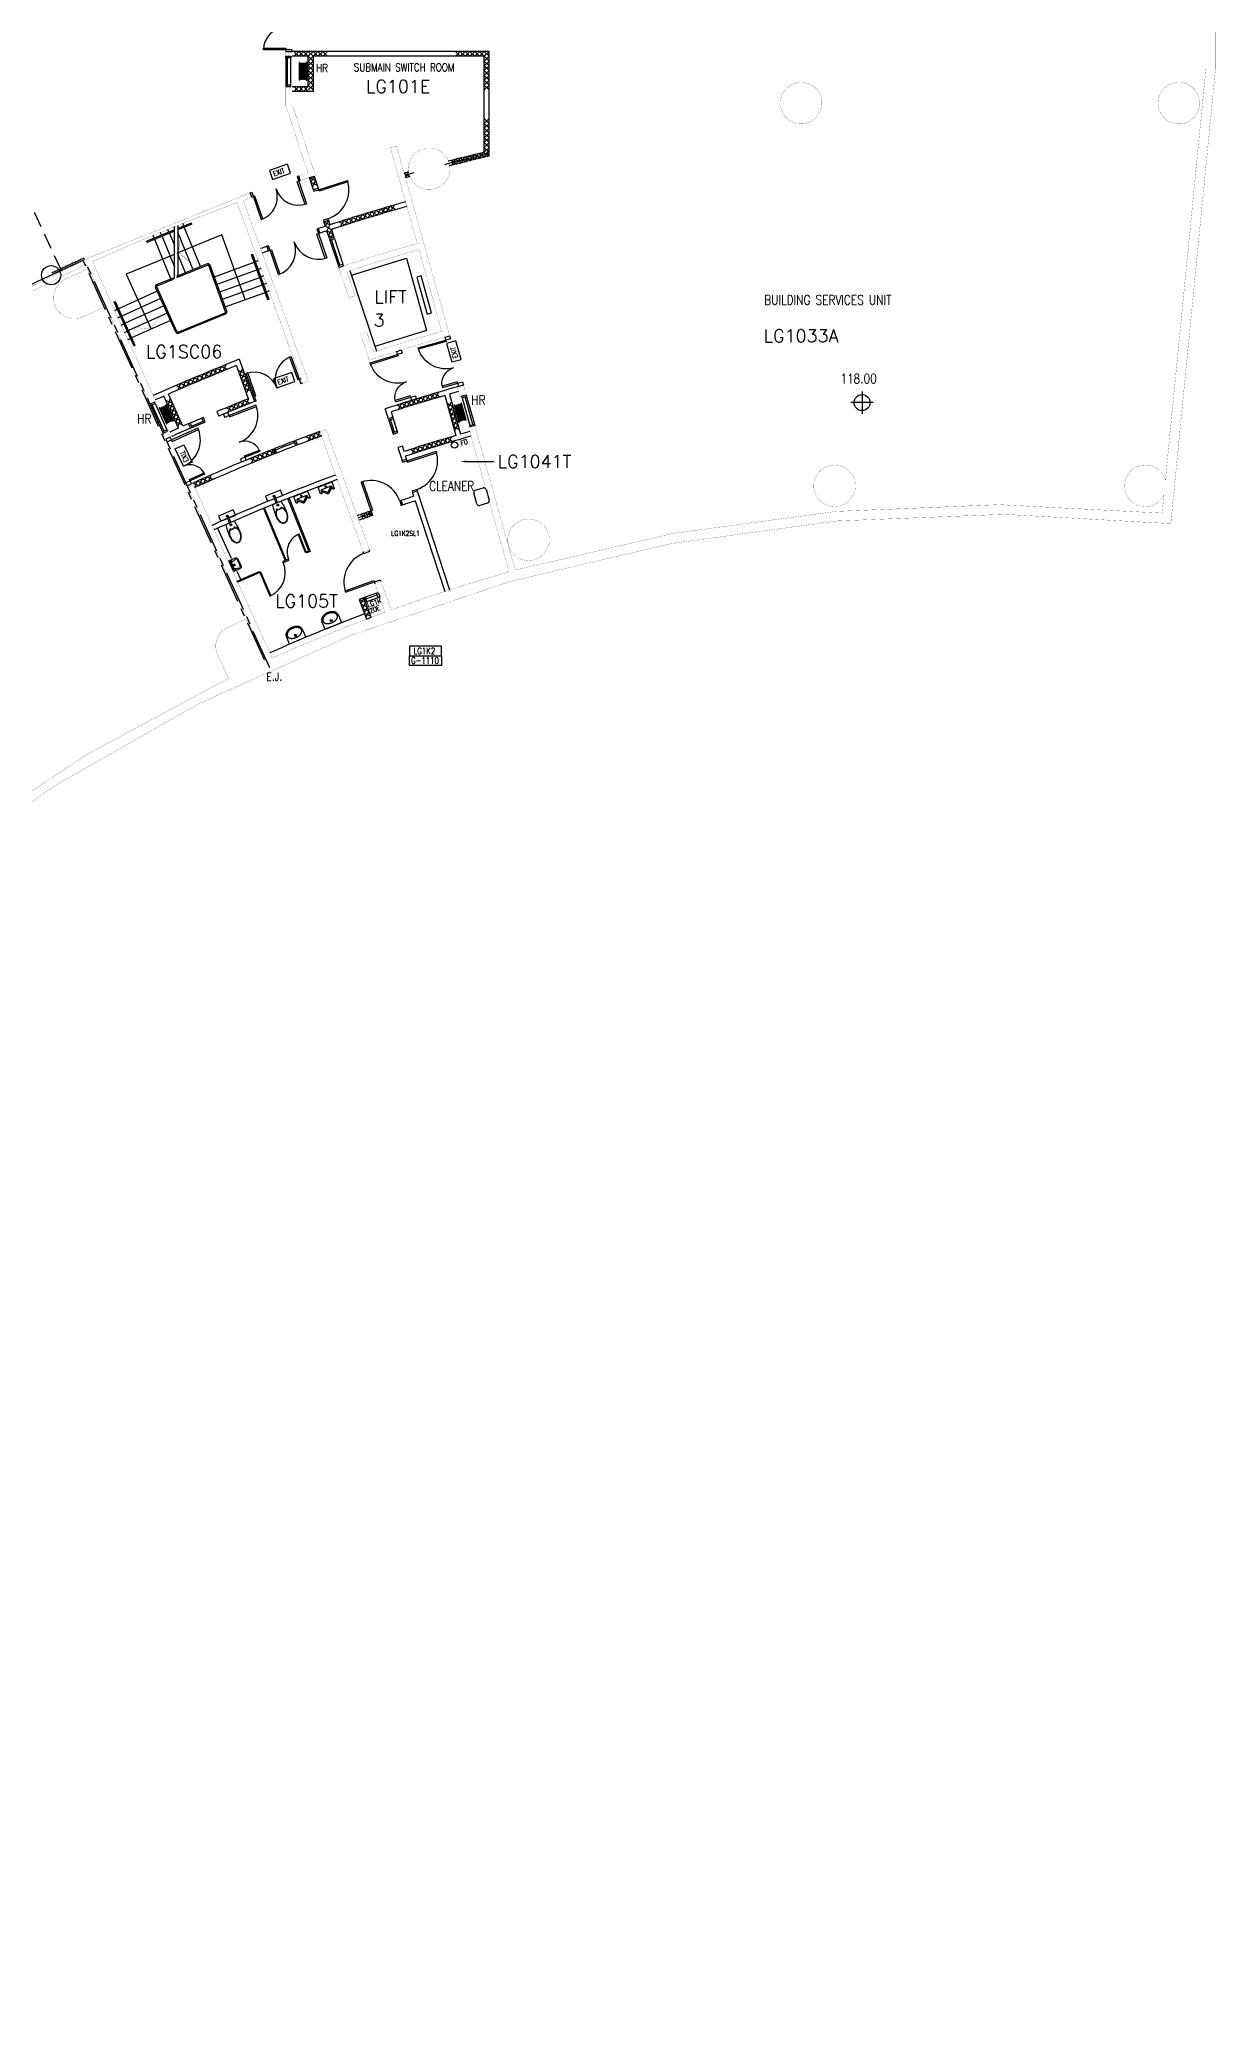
# Model space of a CAD drawing. Extents: x -163000 to 184253, y -124935 to 90032.
# Drawn here: x -29705 to 7053, y -80543 to -19061 of the extents above; entities that cross this region are included whole.
import ezdxf

# ---------------------------------------------------------------- set-up
doc = ezdxf.new("R2010")
doc.units = 0
doc.header["$LTSCALE"] = 1000
doc.header["$MEASUREMENT"] = 0
for name, pattern in [('s1118a$0$HIDDEN', [0.375, 0.25, -0.125]), ('s4118a$0$CENTER', [2, 1.25, -0.25, 0.25, -0.25]), ('s4118a$0$HIDDEN', [0.375, 0.25, -0.125])]:
    doc.linetypes.add(name, pattern=pattern)
doc.layers.get('0').update_dxf_attribs({"linetype": 'CONTINUOUS'})
for name, color, linetype in [('s1118a$0$25', 7, 'CONTINUOUS'), ('s4118a$0$10', 7, 'CONTINUOUS'), ('s4118a$0$11', 7, 'CONTINUOUS'), ('s4118a$0$20', 7, 'CONTINUOUS'), ('s4118a$0$21', 7, 'CONTINUOUS'), ('s4118a$0$22', 7, 'CONTINUOUS'), ('s4118a$0$25', 7, 'CONTINUOUS'), ('s4118a$0$30', 2, 'CONTINUOUS'), ('s4118a$0$34', 7, 'CONTINUOUS'), ('s4118a$0$35', 7, 'CONTINUOUS'), ('s4118a$0$42', 7, 'CONTINUOUS'), ('s4118a$0$45', 7, 'CONTINUOUS'), ('s4118a$0$49', 7, 'CONTINUOUS'), ('s4118a$0$51', 7, 'CONTINUOUS'), ('s4118a$0$56', 7, 'CONTINUOUS'), ('s4118a$0$6', 7, 'CONTINUOUS'), ('s4118a$0$7', 7, 'CONTINUOUS'), ('s4118a$0$9', 7, 'CONTINUOUS'), ('s4118a$0$PLUMB', 1, 'CONTINUOUS'), ('s4118a$0$ROOM-NO', 4, 'CONTINUOUS')]:
    doc.layers.add(name, color=color, linetype=linetype)
doc.styles.add('s4118a$0$STANDARD', font='SIMPLEX')

# ---------------------------------------------------------------- blocks, each defined once
blk = doc.blocks.new('s1118a')
at = {"layer": 's1118a$0$25', "color": 3, "linetype": 's1118a$0$HIDDEN', "ltscale": 2}
blk.add_line((-29015, -26278), (-30969, -22086), dxfattribs=at)
at = {"layer": 's1118a$0$25', "color": 3, "linetype": 'Continuous'}
blk.add_arc((0, -88500), 68655, 115.00003, 126.60032, dxfattribs=at)
blk = doc.blocks.new('s4118a$0$WHB')
at = {"layer": 's4118a$0$49', "color": 2, "linetype": 'Continuous'}
for p, q in [((-0.3188, -0.1802), (-0.231, -0.1805)), ((-0.2751, -0.1357), (-0.2745, -0.2239))]:
    blk.add_line(p, q, dxfattribs=at)
blk.add_lwpolyline([(-0.5501, -0.2568), (-0.5503, -0.0002), (0, 0), (-0.0001, -0.2579)], dxfattribs=at)
for points in [[(-0.5501, -0.2568, 0.000316), (-0.549867, -0.267746, 0.038176), (-0.5488, -0.2786, 0.015068), (-0.546364, -0.289694, 0.018069), (-0.5432, -0.3006, 0.012503), (-0.539241, -0.311863, 0.032485), (-0.5343, -0.3227, 0.006329), (-0.527902, -0.334088, 0.007117), (-0.5212, -0.3453, -0.001066), (-0.517649, -0.351243, 0.036564), (-0.5137, -0.3569, 0.014873), (-0.508847, -0.362337, 0.002921), (-0.5038, -0.3676, 0.002885), (-0.498308, -0.373259, 0.007604), (-0.4927, -0.3788, 0.021959), (-0.486197, -0.384421, 0.004309), (-0.4794, -0.3897, 0.009812), (-0.471799, -0.395367, 0.017953), (-0.4639, -0.4006, 0.013), (-0.453976, -0.406234, 0.000481), (-0.4439, -0.4116, 0.00672), (-0.433458, -0.417013, 0.004094), (-0.4229, -0.4222, 0.033549), (-0.406682, -0.428661, 0.024871), (-0.3898, -0.4332, 0.002222), (-0.365117, -0.438478, 0.000944), (-0.3404, -0.4436, 0.001339), (-0.329562, -0.44581, 0.004177), (-0.3187, -0.4479, 0.035045), (-0.296839, -0.450173, 0.014038), (-0.2748, -0.4503, 0.010987), (-0.252814, -0.449497, 0.013939), (-0.2309, -0.4476, 0.009582), (-0.21982, -0.446097, 0.008231), (-0.2088, -0.4442, 0.007962), (-0.183921, -0.439149, 0.01425), (-0.1593, -0.433, 0.020007), (-0.14379, -0.427925, 0.017571), (-0.1287, -0.4217, 0.002835), (-0.117055, -0.416393, 0.013957), (-0.1056, -0.4107, 0.005359), (-0.095632, -0.40525, 0.015137), (-0.0859, -0.3994, 0.008665), (-0.078089, -0.394157, 0.011844), (-0.0705, -0.3886, 0.005277), (-0.06393, -0.383494, 0.025858), (-0.0577, -0.378, 0.003693), (-0.052272, -0.372527, 0.001351), (-0.0469, -0.367, -0.000413), (-0.041874, -0.36187, 0.014805), (-0.037, -0.3566, 0.033094), (-0.03305, -0.351215, -0.004747), (-0.0294, -0.3456, 0.003258), (-0.022069, -0.334704, 0.004171), (-0.0149, -0.3237, 0.056145), (-0.009855, -0.313041, 0.013516), (-0.0063, -0.3017, 0.012534), (-0.003269, -0.290743, 0.026378), (-0.0011, -0.2796, 0.027222), (-0.000338, -0.268773, -0.002954), (-0.0001, -0.2579)], [(-0.2751, -0.1126, 0.005136), (-0.289406, -0.113238, 0.002728), (-0.3037, -0.1141, 0.003395), (-0.317411, -0.115074, 0.005832), (-0.3311, -0.1163, 0.014475), (-0.34213, -0.117787, 0.004886), (-0.3531, -0.1197, 0.012397), (-0.365759, -0.122337, 0.008442), (-0.3783, -0.1255, 0.018113), (-0.39449, -0.130499, 0.01631), (-0.4103, -0.1366, 0.011451), (-0.421995, -0.141783, 0.029859), (-0.4332, -0.1479, 0.00363), (-0.441458, -0.153213, 0.007029), (-0.4496, -0.1587, 0.00148), (-0.457246, -0.164036, 0.006932), (-0.4648, -0.1695, 0.012829), (-0.471016, -0.174408, 0.010331), (-0.477, -0.1796, 0.010983), (-0.482577, -0.184827, 0.02144), (-0.4878, -0.1904, 0.010175), (-0.492234, -0.195832, 0.005268), (-0.4965, -0.2014, 0.007024), (-0.500477, -0.206846, 0.00692), (-0.5043, -0.2124, 0.038658), (-0.50725, -0.217745, 0.016742), (-0.5096, -0.2234, 0.017261), (-0.513416, -0.234246, 0.033966), (-0.5161, -0.2454, 0.019341), (-0.516784, -0.250982, 0.013482), (-0.5171, -0.2566, 0.011677), (-0.51715, -0.262004, 0.016195), (-0.5169, -0.2674, 0.027118), (-0.51537, -0.27872, 0.028376), (-0.5126, -0.2898, 0.014977), (-0.510576, -0.295667, 0.015345), (-0.5082, -0.3014, 0.003093), (-0.505634, -0.307041, 0.011992), (-0.5029, -0.3126, 0.013238), (-0.499711, -0.318264, 0.006522), (-0.4963, -0.3238, 0.013001), (-0.492557, -0.329412, 0.015583), (-0.4885, -0.3348, 0.019822), (-0.483673, -0.340308, 0.012139), (-0.4785, -0.3455, 0.005089), (-0.47246, -0.351224, 0.014908), (-0.4662, -0.3567, 0.000209), (-0.459651, -0.362051, -0.000087), (-0.4531, -0.3674, -0.000251), (-0.4465, -0.3728, 0.000232), (-0.4399, -0.3782, 0.051635), (-0.430305, -0.384305, 0.00644), (-0.42, -0.3893, 0.022386), (-0.406333, -0.395149, 0.010233), (-0.3923, -0.4001, 0.014961), (-0.372547, -0.406032, 0.011819), (-0.3525, -0.4109, 0.015751), (-0.335618, -0.413997, 0.007697), (-0.3186, -0.4163, 0.011301), (-0.29684, -0.418502, 0.016309), (-0.275, -0.4195, 0.019271), (-0.252963, -0.418851, 0.012596), (-0.231, -0.4168, 0.010033), (-0.213924, -0.414495, 0.016204), (-0.197, -0.4113, 0.011225), (-0.176979, -0.406427, 0.02571), (-0.1574, -0.4001, 0.01129), (-0.144635, -0.394863, 0.017645), (-0.1322, -0.3889, 0.002827), (-0.122135, -0.383625, 0.025484), (-0.1124, -0.3778, 0.008121), (-0.104584, -0.372306, 0.012284), (-0.097, -0.3665, 0.003027), (-0.090396, -0.361114, 0.00675), (-0.0839, -0.3556, 0.006372), (-0.077755, -0.350102, 0.010567), (-0.0718, -0.3444, 0.012749), (-0.066751, -0.339084, 0.014584), (-0.062, -0.3335, 0.00763), (-0.057819, -0.328111, 0.007179), (-0.0538, -0.3226, 0.00715), (-0.050092, -0.31722, 0.012539), (-0.0466, -0.3117, 0.020029), (-0.043717, -0.306321, 0.004674), (-0.0411, -0.3008, 0.019086), (-0.038748, -0.295228, 0.016715), (-0.0368, -0.2895, 0.026454), (-0.034118, -0.278714, 0.031532), (-0.0327, -0.2677, 0.016809), (-0.032551, -0.262251, 0.010579), (-0.0327, -0.2568, 0.01194), (-0.033086, -0.251183, 0.017437), (-0.0338, -0.2456, 0.036108), (-0.036529, -0.234523, 0.020653), (-0.0405, -0.2238, 0.017447), (-0.043075, -0.218053, 0.032261), (-0.0462, -0.2126, 0.005948), (-0.049906, -0.207182, 0.011698), (-0.0538, -0.2019, 0.005119), (-0.058241, -0.196302, 0.005522), (-0.0628, -0.1908, 0.010604), (-0.067664, -0.185322, 0.005221), (-0.0727, -0.18, 0.017739), (-0.07859, -0.174327, 0.011136), (-0.0848, -0.169, 0.020214), (-0.092426, -0.163259, 0.010974), (-0.1004, -0.158, 0.012367), (-0.109657, -0.152491, 0.004735), (-0.1191, -0.1473, 0.012171), (-0.130486, -0.141516, 0.008226), (-0.1421, -0.1362, 0.016831), (-0.156831, -0.130258, 0.025949), (-0.172, -0.1256, 0.005961), (-0.184673, -0.12263, 0.003488), (-0.1974, -0.1199, 0.001291), (-0.208172, -0.117643, 0.013206), (-0.219, -0.1157, 0.0204), (-0.232717, -0.114309, 0.004432), (-0.2465, -0.1136, 0.002848), (-0.260796, -0.112986, 0.005118), (-0.2751, -0.1126)]]:
    blk.add_lwpolyline(points, format="xyb", dxfattribs=at)
blk.add_circle((-0.27509, -0.180119), 0.027501, dxfattribs=at)
blk = doc.blocks.new('s4118a$0$D1500A')
at = {"layer": 's4118a$0$30', "color": 5, "linetype": 'Continuous'}
for points in [[(0, 0), (0.05, 0), (0.05, 0.9), (0.1, 0.9), (0.1, 0.2), (0, 0.2), (0, 0)], [(1.5, 0), (1.45, 0), (1.45, 0.9), (1.4, 0.9), (1.4, 0.2), (1.5, 0.2), (1.5, 0)]]:
    blk.add_lwpolyline(points, dxfattribs=at)
for centre, start, end in [((0.05, 0.2), 0, 90), ((1.450002, 0.2), 90, 180)]:
    blk.add_arc(centre, 0.700001, start, end, dxfattribs=at)
blk = doc.blocks.new('s4118a$0$D1050B')
at = {"layer": 's4118a$0$30', "color": 14, "linetype": 'Continuous'}
blk.add_lwpolyline([(0.05, 0.15), (0.05, 1.1), (0.1, 1.1), (0.1, 0.15), (0, 0.15), (0, 0), (0.05, 0), (0.05, 0.15)], dxfattribs=at)
blk.add_lwpolyline([(1, 0), (1.05, 0), (1.05, 0.15), (1, 0.15)], close=True, dxfattribs=at)
blk.add_arc((0.05, 0.15), 0.95, 0, 90, dxfattribs=at)
blk = doc.blocks.new('s4118a$0$DB1600')
at = {"layer": 's4118a$0$30', "color": 5, "linetype": 'Continuous'}
for points in [[(0.1, 0.15), (0.15, 0.15), (0.15, 1.05), (0.1001, 1.05)], [(1.5, 0.15), (1.45, 0.15), (1.4499, 0.65), (1.5001, 0.6499)], [(0, 0), (0.1, -0.0001), (0.1, 0.15), (0, 0.15)], [(1.5, 0), (1.6, 0), (1.6, 0.15), (1.5, 0.15)]]:
    blk.add_lwpolyline(points, close=True, dxfattribs=at)
for centre, radius, start, end in [((0.100002, 0.149973), 0.900002, 359.999953, 86.820122), ((1.500005, 0.149972), 0.500001, 95.739122, 179.999947)]:
    blk.add_arc(centre, radius, start, end, dxfattribs=at)
blk = doc.blocks.new('s4118a$0$HAT15')
at = {"layer": 's4118a$0$22', "color": 14, "linetype": 'Continuous'}
for p, q in [((0, 0), (0.15, 0.15)), ((0, 0.15), (0.15, 0))]:
    blk.add_line(p, q, dxfattribs=at)
blk = doc.blocks.new('s4118a$0$D1600B')
at = {"layer": 's4118a$0$30', "color": 14, "linetype": 'Continuous'}
for points in [[(0, 0), (0.05, 0), (0.05, 0.9), (0.1, 0.9), (0.1, 0.15), (-0.0001, 0.15), (0, 0)], [(1.6, 0), (1.55, 0), (1.55, 0.9), (1.5, 0.9), (1.5, 0.15), (1.6, 0.15), (1.6, 0)]]:
    blk.add_lwpolyline(points, dxfattribs=at)
for centre, start, end in [((0.05, 0.15), 0.000103, 90.000103), ((1.550003, 0.150003), 90.000103, 180.000103)]:
    blk.add_arc(centre, 0.750001, start, end, dxfattribs=at)
blk = doc.blocks.new('s4118a$0$EXIT')
at = {"layer": 's4118a$0$56', "color": 1, "linetype": 'Continuous'}
blk.add_lwpolyline([(0, 0), (0.6, 0), (0.6, 0.3), (0, 0.3)], close=True, dxfattribs=at)
at = {"layer": 's4118a$0$56', "color": 1, "linetype": 'Continuous', "style": 's4118a$0$STANDARD', "width": 0.8}
blk.add_text('EXIT', height=0.15, rotation=0.000061, dxfattribs=at).set_placement((0.0816, 0.0747))
blk = doc.blocks.new('s4118a$0$INSINK')
at = {"layer": 's4118a$0$49', "color": 2, "linetype": 'Continuous'}
for p, q in [((0, 0.075), (0, 0.325)), ((0.075, 0.4), (0.425, 0.4)), ((0.425, 0), (0.075, 0)), ((0.5, 0.325), (0.5, 0.075))]:
    blk.add_line(p, q, dxfattribs=at)
for centre, start, end in [((0.075, 0.325001), 90.000114, 180.000114), ((0.075, 0.075), 180.000117, 270.000117), ((0.425, 0.325002), 0.000114, 90.000114), ((0.425001, 0.075001), 270.000117, 0.000117)]:
    blk.add_arc(centre, 0.075, start, end, dxfattribs=at)
blk = doc.blocks.new('s4118a$0$FD')
at = {"layer": 's4118a$0$45', "linetype": 'Continuous'}
blk.add_circle((0, 0), 0.1, dxfattribs=at)
at = {"layer": 's4118a$0$45', "linetype": 'Continuous', "style": 's4118a$0$STANDARD', "width": 0.8}
blk.add_text('FD', height=0.15, rotation=0.00012, dxfattribs=at).set_placement((0.2, -0.075))
blk = doc.blocks.new('s4118a$0$HR')
at = {"layer": 's4118a$0$56', "color": 1, "linetype": 'Continuous'}
for p, q in [((-0.235, 0.2451), (0.235, 0.245)), ((-0.235, 0.215), (0.235, 0.215)), ((-0.235, 0.185), (0.235, 0.185)), ((-0.235, 0.155), (0.235, 0.1551)), ((-0.235, 0.125), (0.235, 0.125)), ((-0.235, 0.095), (0.235, 0.095))]:
    blk.add_line(p, q, dxfattribs=at)
for points in [[(-0.275, 0.275), (0.275, 0.275), (0.275, 0.29), (-0.275, 0.29)], [(-0.275, 0.05), (0.275, 0.05), (0.275, 0.065), (-0.275, 0.065)], [(-0.0251, 0.05), (0.025, 0.05), (0.025, 0), (-0.025, 0)]]:
    blk.add_lwpolyline(points, close=True, dxfattribs=at)
for centre, start, end in [((-0.235001, 0.140001), 89.999961, 269.999961), ((-0.235001, 0.11), 89.999961, 269.999961), ((-0.235001, 0.08), 89.999961, 269.999961), ((-0.235, 0.260001), 89.999961, 269.999961), ((-0.235, 0.230001), 89.999961, 269.999961), ((-0.235, 0.200001), 89.999961, 269.999961), ((-0.235, 0.170001), 89.999961, 269.999961), ((0.235001, 0.260001), 269.999961, 89.999961), ((0.235001, 0.23), 269.999961, 89.999961), ((0.235001, 0.2), 269.999961, 89.999961), ((0.235001, 0.17), 269.999961, 89.999961), ((0.235001, 0.14), 269.999961, 89.999961), ((0.235001, 0.11), 269.999961, 89.999961), ((0.235001, 0.08), 269.999961, 89.999961)]:
    blk.add_arc(centre, 0.015, start, end, dxfattribs=at)
blk = doc.blocks.new('s4118a$0$D1700B')
at = {"layer": 's4118a$0$30', "color": 11, "linetype": 'Continuous'}
for points in [[(0.05, 0.15), (0.0499, 0.95), (0.0999, 0.95), (0.1, 0.15)], [(1.6001, 0.15), (1.6, 0.95), (1.65, 0.95), (1.6501, 0.15)], [(0, 0.15), (0, 0), (0.05, 0), (0.05, 0.15)], [(1.6501, 0.15), (1.65, 0), (1.7, 0), (1.7001, 0.15)]]:
    blk.add_lwpolyline(points, close=True, dxfattribs=at)
for centre, start, end in [((0.05, 0.150001), 0.000047, 90.000047), ((1.650006, 0.150002), 90.000047, 180.000047)]:
    blk.add_arc(centre, 0.800003, start, end, dxfattribs=at)
blk = doc.blocks.new('s4118a$0$AP')
at = {"layer": 's4118a$0$30', "color": 14, "linetype": 'Continuous'}
blk.add_line((0.05, 0.05), (0.45, 0.0446), dxfattribs=at)
for points in [[(0, 0), (0.5, -0.0054), (0.5, 0.1446), (0, 0.15)], [(0.05, 0.0001), (0.45, -0.0053), (0.4499, 0.1447), (0.05, 0.15)]]:
    blk.add_lwpolyline(points, close=True, dxfattribs=at)
blk = doc.blocks.new('s4118a$0$STCODE')
at = {"layer": 's4118a$0$10', "color": 14, "linetype": 'Continuous'}
blk.add_lwpolyline([(0.5, 0), (0.5, 0.3), (-0.5, 0.3), (-0.5, 0), (0.5, 0), (0.5, -0.3), (-0.5, -0.3), (-0.5, 0)], dxfattribs=at)
at = {"layer": 's4118a$0$10', "color": 14, "linetype": 'Continuous', "style": 's4118a$0$STANDARD', "width": 0.8}
for tag, p in [('TAG2', (-0.3704, 0.05)), ('TAG1', (-0.4498, -0.25))]:
    blk.add_attdef(tag, p, '', height=0.2, dxfattribs=at)
blk = doc.blocks.new('s4118a$0$WC-1')
at = {"layer": 's4118a$0$49', "color": 14, "linetype": 's4118a$0$HIDDEN'}
for p, q in [((-234, 25), (0, 25)), ((-234, -25), (0, -25))]:
    blk.add_line(p, q, dxfattribs=at)
at = {"layer": 's4118a$0$49', "color": 14, "linetype": 'Continuous'}
for p, q in [((214, 76), (199, 76)), ((199, -76), (199, 76)), ((214, -76), (199, -76))]:
    blk.add_line(p, q, dxfattribs=at)
blk.add_lwpolyline([(-334, -250), (-159, -250), (-159, 250), (-334, 250)], close=True, dxfattribs=at)
for points in [[(406, 180, 0.045439), (0, 147), (0, -147, 0.045439), (406, -180, -0.205215)], [(199, 64), (184, 64, -1), (184, 88), (214, 88)], [(223, -106), (223, -123, 0.064397), (267, -151, 0.312063), (629, -87, 0.200897), (665, 0, 0.200897), (629, 87, 0.312063), (267, 151, 0.064397), (223, 123), (223, 106)], [(199, -64), (184, -64, 1), (184, -88), (214, -88)]]:
    blk.add_lwpolyline(points, format="xyb", dxfattribs=at)
blk.add_lwpolyline([(653, 0, 0.200897), (620, 78, 0.312063), (272, 139, 0.096006), (214, 97), (214, -97, 0.096006), (272, -139, 0.312063), (620, -78, 0.200897)], format="xyb", close=True, dxfattribs=at)
blk.add_circle((68, 0), 30, dxfattribs=at)
at = {"layer": 's4118a$0$49', "color": 14, "linetype": 's4118a$0$HIDDEN'}
blk.add_ellipse((-234, 0), major_axis=(-21.9, 12), ratio=1, start_param=2.070462, end_param=8.353647, dxfattribs=at)
blk = doc.blocks.new('s4118a$0$LAP7')
at = {"layer": 's4118a$0$PLUMB'}
blk.add_line((-153, -13), (153, -13), dxfattribs=at)
for points in [[(139, -274, -0.05824), (-139, -274, -0.380532), (-184, -224), (-184, 0), (184, 0), (184, -224, -0.380532)], [(-148, -252, 0.061726), (148, -252, 0.476306), (160, -233), (100, -57, 0.320394), (81, -43), (-81, -43, 0.320394), (-100, -57), (-160, -233, 0.476306)]]:
    blk.add_lwpolyline(points, format="xyb", close=True, dxfattribs=at)
for centre, radius in [((-142, -67), 20), ((0, -93), 30), ((0, -93), 20), ((142, -67), 20)]:
    blk.add_circle(centre, radius, dxfattribs=at)
blk = doc.blocks.new('s4118a$0$UP1')
at = {"layer": 's4118a$0$PLUMB'}
for points in [[(174, -130, 0.355245), (154, -114), (-154, -114, 0.355245), (-174, -130), (-193, -221, -0.355529), (-202, -229), (-220, -229, -0.414214), (-230, -219), (-230, 0), (230, 0), (230, -219, -0.414214), (220, -229), (202, -229, -0.355529), (193, -221), (174, -130)], [(-181, -163), (-32, -288, 0.364844), (32, -288), (181, -163)], [(-166, -118), (-13, -248, 0.364844), (13, -248), (166, -118)]]:
    blk.add_lwpolyline(points, format="xyb", dxfattribs=at)
blk.add_circle((0, -64), 20.5, dxfattribs=at)
blk = doc.blocks.new('s4118a')
at = {"layer": 's4118a$0$11', "color": 14, "linetype": 'Continuous'}
for p, q in [((-20935, -25113), (-20985, -24971)), ((-22543, -25666), (-22592, -25525)), ((-23170, -30287), (-23545, -29252)), ((-23456, -29055), (-22980, -30372)), ((-25356, -31205), (-25810, -30203)), ((-25219, -31144), (-25673, -30142)), ((-24157, -30689), (-24098, -30827)), ((-17036, -30182), (-16686, -31434)), ((-16892, -30141), (-16542, -31392)), ((-25039, -31066), (-24980, -31204)), ((-22392, -31860), (-22337, -32000)), ((-21696, -31590), (-21641, -31730)), ((-19390, -33805), (-19340, -33946)), ((-18348, -33605), (-18397, -33463)), ((-17957, -33476), (-17031, -36303))]:
    blk.add_line(p, q, dxfattribs=at)
at = {"layer": 's4118a$0$11', "color": 14, "linetype": 'Continuous', "const_width": 5}
for points in [[(-16883, -28318), (-18540, -22395), (-18732, -22450), (-17895, -25435)], [(-21601, -23332), (-21552, -23474)], [(-23114, -23853), (-23065, -23995)], [(-23524, -24160), (-21485, -29803), (-21297, -29735), (-23337, -24092)], [(-17129, -28180), (-17843, -25628)], [(-28044, -25998), (-26063, -30372), (-26245, -30455), (-28227, -26080)], [(-20034, -27133), (-20346, -26182)], [(-20094, -26310), (-19845, -27071)], [(-19661, -28273), (-19397, -29081)], [(-19269, -28829), (-19471, -28211)], [(-15029, -35692), (-16289, -31183), (-16097, -31129), (-14836, -35637)], [(-22614, -38468), (-25090, -33003), (-24908, -32921), (-22431, -38386)], [(-18901, -36951), (-19224, -36057), (-19036, -35989), (-18713, -36882)]]:
    blk.add_lwpolyline(points, dxfattribs=at)
for points in [[(-21311, -23236, 0.001113), (-21601, -23332, 0.001113)], [(-21074, -23317, 0.001845), (-21554, -23474, 0.001845)], [(-23524, -24161, 0.017812), (-28044, -25998, 0.017812)], [(-23065, -23995, 0.001054), (-23336, -24092, 0.001054)], [(-17895, -25435, 0.009771), (-20346, -26182, 0.009771)], [(-17841, -25627, 0.009005), (-20093, -26310, 0.009005)], [(-19858, -27075, 0.000721), (-20035, -27133, 0.000721)], [(-19471, -28211, 0.000789), (-19661, -28273, 0.000789)], [(-17129, -28180, 0.008915), (-19269, -28829, 0.008915)], [(-16883, -28318, 0.010508), (-19397, -29081, 0.010508)]]:
    blk.add_lwpolyline(points, format="xyb", dxfattribs=at)
at = {"layer": 's4118a$0$11', "color": 14, "linetype": 'Continuous'}
for points in [[(-21139, -23759), (-21264, -23379), (-21121, -23332), (-20996, -23712)], [(-19710, -36559), (-19480, -37167), (-19340, -37114), (-19570, -36506)]]:
    blk.add_lwpolyline(points, close=True, dxfattribs=at)
for points in [[(-20766, -24899), (-20812, -24757), (-20670, -24710), (-20623, -24853)], [(-20576, -24995), (-20498, -25237), (-20640, -25283), (-20719, -25042)], [(-18709, -30697), (-18654, -30865), (-18797, -30912), (-18899, -30601)], [(-18305, -31933), (-18360, -31764), (-18502, -31811), (-18370, -32217), (-18227, -32170), (-18258, -32075)], [(-18004, -33333), (-18043, -33215), (-17900, -33168), (-16888, -36257)]]:
    blk.add_lwpolyline(points, dxfattribs=at)
at = {"layer": 's4118a$0$11', "color": 14, "linetype": 'Continuous', "const_width": 5}
for points in [[(-16452, -29859), (-16366, -30166), (-16559, -30220), (-16645, -29913)], [(-25750, -31546), (-25832, -31366), (-25650, -31283), (-25568, -31463)], [(-20940, -31308), (-19581, -35070), (-19392, -35002), (-20752, -31240)]]:
    blk.add_lwpolyline(points, close=True, dxfattribs=at)
at = {"layer": 's4118a$0$11', "color": 14, "linetype": 'Continuous'}
for radius, start, end in [(66905, 105.83891, 107.95361), (66755, 105.83939, 107.95323), (66905, 108.08216, 108.27944), (66755, 108.08202, 108.27722), (66905, 109.73541, 109.91784), (66755, 109.73654, 109.91793), (63905, 111.53366, 114.15082), (63755, 111.67247, 113.74567), (60905, 105.67572, 108.0773), (60755, 105.86058, 106.14348), (63755, 113.88055, 114.15029), (62655, 111.70385, 112.67793), (62505, 111.57075, 112.67688), (60755, 106.28495, 107.9357), (62655, 113.87183, 114.14625), (62505, 113.55646, 114.14573), (62655, 113.55538, 113.73459), (60905, 110.11002, 110.86919), (59455, 105.86631, 106.15481), (60905, 111.57088, 114.13961), (60755, 110.11002, 110.86741), (59455, 106.29933, 107.93126), (59305, 105.86631, 107.93077), (60755, 111.57088, 114.13903), (59455, 110.11581, 114.13387), (59305, 110.11643, 114.13326), (58030, 109.51987, 109.92434), (58030, 108.07429, 108.48316), (57880, 108.07411, 108.48184), (57880, 109.52115, 109.92444)]:
    blk.add_arc((0, -88500), radius, start, end, dxfattribs=at)
at = {"layer": 's4118a$0$20', "color": 14, "linetype": 'Continuous', "const_width": 5}
blk.add_lwpolyline([(-22000, -19587), (-21800, -19587), (-21800, -19437), (-22000, -19437)], close=True, dxfattribs=at)
at = {"layer": 's4118a$0$20', "color": 14, "linetype": 'Continuous'}
for points in [[(-15650, -22706), (-15650, -19437), (-21800, -19437)], [(-15800, -22587), (-15800, -19587), (-21150, -19587), (-21150, -20687), (-21800, -20687)], [(-21800, -20537), (-21300, -20537), (-21300, -19587), (-21800, -19587)]]:
    blk.add_lwpolyline(points, dxfattribs=at)
at = {"layer": 's4118a$0$20', "color": 14, "linetype": 'Continuous', "const_width": 5}
blk.add_lwpolyline([(-21311, -23236), (-22000, -21131), (-22000, -20537), (-21800, -20537), (-21800, -21099), (-21074, -23317)], dxfattribs=at)
for points in [[(-23114, -23853, 0.099557), (-46308, -37814, 0.099557)], [(-28227, -26080, 0.079058), (-46206, -37924, 0.079058)]]:
    blk.add_lwpolyline(points, format="xyb", dxfattribs=at)
at = {"layer": 's4118a$0$20', "color": 14, "linetype": 'Continuous'}
for radius, start, end in [(67780, 103.48007, 104.46731), (67630, 103.37987, 104.46731), (67780, 105.54556, 105.6672), (67630, 105.54673, 105.66729)]:
    blk.add_arc((0, -88500), radius, start, end, dxfattribs=at)
at = {"layer": 's4118a$0$22', "color": 14, "linetype": 'Continuous'}
for p, q in [((-16523, -22919), (-16414, -22738)), ((-16232, -22847), (-16414, -22738)), ((-16378, -22883), (-16268, -22701)), ((-16087, -22811), (-16268, -22701)), ((-16232, -22847), (-16122, -22666)), ((-15941, -22776), (-16122, -22666)), ((-16087, -22811), (-15977, -22630)), ((-15796, -22740), (-15976, -22630)), ((-15942, -22776), (-15831, -22595)), ((-15650, -22706), (-15831, -22595)), ((-15796, -22740), (-15685, -22560)), ((-18129, -23345), (-18301, -23248)), ((-18266, -23373), (-18169, -23200)), ((-16668, -22956), (-16851, -22848)), ((-16814, -22993), (-16705, -22811)), ((-16523, -22920), (-16705, -22811)), ((-16668, -22956), (-16560, -22774)), ((-16378, -22883), (-16560, -22774)), ((-19860, -24768), (-19762, -24580)), ((-19761, -24580), (-19573, -24679)), ((-19717, -24723), (-19618, -24536)), ((-19617, -24536), (-19429, -24635)), ((-19573, -24679), (-19474, -24492)), ((-19473, -24492), (-19286, -24591)), ((-19430, -24635), (-19330, -24448)), ((-19329, -24448), (-19142, -24548)), ((-19286, -24591), (-19186, -24405)), ((-19185, -24404), (-18998, -24505)), ((-19142, -24548), (-19042, -24362)), ((-19040, -24362), (-18854, -24462)), ((-18998, -24505), (-18897, -24319)), ((-18896, -24319), (-18709, -24420)), ((-18854, -24463), (-18752, -24277)), ((-18751, -24276), (-18565, -24378)), ((-18710, -24420), (-18608, -24235)), ((-20336, -24760), (-20147, -24858)), ((-20290, -24903), (-20194, -24715)), ((-20193, -24715), (-20004, -24812)), ((-20147, -24858), (-20050, -24670)), ((-20049, -24670), (-19860, -24768)), ((-20004, -24813), (-19906, -24625)), ((-19905, -24625), (-19717, -24723)), ((-24447, -29456), (-24533, -29654)), ((-24442, -29454), (-24251, -29537)), ((-24306, -29398), (-24392, -29596)), ((-24301, -29396), (-24110, -29480)), ((-24165, -29340), (-24252, -29538)), ((-24160, -29338), (-23969, -29422)), ((-24023, -29282), (-24110, -29480)), ((-24018, -29280), (-23828, -29365)), ((-23882, -29225), (-23969, -29422)), ((-25427, -29872), (-25235, -29952)), ((-25292, -29813), (-25375, -30012)), ((-25287, -29811), (-25095, -29891)), ((-25152, -29753), (-25235, -29952)), ((-25147, -29751), (-24954, -29832)), ((-25011, -29693), (-25095, -29892)), ((-25006, -29691), (-24814, -29772)), ((-24870, -29633), (-24955, -29832)), ((-24865, -29631), (-24674, -29713)), ((-24730, -29574), (-24814, -29772)), ((-24725, -29572), (-24533, -29654)), ((-24588, -29515), (-24674, -29713)), ((-24584, -29513), (-24392, -29596)), ((-17473, -30312), (-17369, -30124)), ((-17365, -30123), (-17182, -30225)), ((-17328, -30268), (-17223, -30081)), ((-23860, -30566), (-23674, -30652)), ((-23726, -30511), (-23818, -30711)), ((-23722, -30509), (-23536, -30595)), ((-23587, -30454), (-23680, -30654)), ((-23583, -30452), (-23397, -30539)), ((-23448, -30398), (-23541, -30598)), ((-23444, -30396), (-23258, -30483)), ((-23309, -30342), (-23403, -30541)), ((-23305, -30340), (-23120, -30428)), ((-23170, -30287), (-23264, -30486)), ((-18527, -30481), (-18342, -30580)), ((-18487, -30626), (-18386, -30436)), ((-18382, -30435), (-18198, -30534)), ((-18342, -30580), (-18241, -30391)), ((-18237, -30389), (-18053, -30489)), ((-18198, -30534), (-18096, -30345)), ((-18092, -30344), (-17908, -30444)), ((-18053, -30489), (-17950, -30300)), ((-17947, -30299), (-17763, -30400)), ((-17908, -30444), (-17805, -30256)), ((-17801, -30254), (-17618, -30355)), ((-17763, -30400), (-17660, -30211)), ((-17656, -30210), (-17473, -30312)), ((-17618, -30356), (-17514, -30168)), ((-17510, -30166), (-17327, -30268)), ((-18105, -31869), (-17920, -31967)), ((-17964, -31824), (-18064, -32013)), ((-17964, -31824), (-17779, -31922)), ((-17822, -31779), (-17923, -31968)), ((-17822, -31779), (-17637, -31878)), ((-17681, -31735), (-17782, -31924)), ((-17681, -31735), (-17496, -31834)), ((-17539, -31691), (-17641, -31879)), ((-17539, -31691), (-17354, -31791)), ((-17397, -31647), (-17500, -31836)), ((-17397, -31647), (-17213, -31748)), ((-17255, -31604), (-17358, -31792)), ((-17255, -31604), (-17071, -31705)), ((-17113, -31561), (-17216, -31749)), ((-17113, -31561), (-16929, -31663)), ((-16971, -31518), (-17075, -31706)), ((-16971, -31518), (-16788, -31620)), ((-16829, -31476), (-16933, -31664)), ((-19482, -33997), (-19391, -33806)), ((-19482, -33997), (-19674, -33907)), ((-19623, -34048), (-19532, -33856)), ((-19341, -33947), (-19532, -33856))]:
    blk.add_line(p, q, dxfattribs=at)
for points in [[(-21750, -19587), (-21600, -19437), (-21450, -19587), (-21300, -19437), (-21150, -19587), (-21000, -19437), (-20850, -19587), (-20700, -19437)], [(-21750, -19437), (-21600, -19587), (-21450, -19437), (-21300, -19587), (-21150, -19437), (-21000, -19587), (-20850, -19437), (-20700, -19587)], [(-21300, -19587), (-21150, -19737), (-21300, -19887), (-21150, -20037), (-21300, -20187), (-21150, -20337), (-21300, -20487), (-21150, -20637)], [(-21150, -19587), (-21300, -19737), (-21150, -19887), (-21300, -20037), (-21150, -20187), (-21300, -20337), (-21150, -20487), (-21300, -20637)], [(-15650, -19437), (-15800, -19587), (-15950, -19437), (-16100, -19587), (-16250, -19437), (-16400, -19587), (-16550, -19437), (-16700, -19587)], [(-15650, -19587), (-15800, -19437), (-15950, -19587), (-16100, -19437), (-16250, -19587), (-16400, -19437), (-16550, -19587), (-16700, -19437)], [(-15800, -19587), (-15650, -19737), (-15800, -19887), (-15650, -20037), (-15800, -20187), (-15650, -20337), (-15800, -20487), (-15650, -20637)], [(-15650, -19587), (-15800, -19737), (-15650, -19887), (-15800, -20037), (-15650, -20187), (-15800, -20337), (-15650, -20487), (-15800, -20637)], [(-21300, -20537), (-21450, -20687), (-21600, -20537), (-21750, -20687)], [(-21300, -20687), (-21450, -20537), (-21600, -20687), (-21750, -20537)], [(-15650, -22587), (-15800, -22437), (-15650, -22287), (-15800, -22137), (-15650, -21987), (-15800, -21837), (-15650, -21687), (-15800, -21537)], [(-15800, -22587), (-15650, -22437), (-15800, -22287), (-15650, -22137), (-15800, -21987), (-15650, -21837), (-15800, -21687), (-15650, -21537)], [(-21121, -23332), (-21217, -23521), (-21028, -23617)], [(-21264, -23379), (-21074, -23474), (-21170, -23664)], [(-20812, -24757), (-20623, -24853), (-20719, -25042), (-20530, -25138), (-20596, -25269)], [(-20670, -24710), (-20766, -24899), (-20577, -24995), (-20673, -25184), (-20542, -25251)], [(-19710, -36559), (-19517, -36646), (-19604, -36840), (-19411, -36927), (-19498, -37120)], [(-19570, -36506), (-19657, -36700), (-19464, -36787), (-19551, -36980), (-19357, -37067)]]:
    blk.add_lwpolyline(points, dxfattribs=at)
for radius, start, end in [(67705, 103.37987, 104.58192), (67705, 105.42179, 105.66729), (57955, 109.52115, 109.92444)]:
    blk.add_arc((0, -88500), radius, start, end, dxfattribs=at)
at = {"layer": 's4118a$0$25', "color": 10, "linetype": 'Continuous'}
for p, q in [((-25482, -25012), (-26348, -25367)), ((-25482, -25056), (-26333, -25404)), ((-26116, -25272), (-26151, -25189)), ((-25885, -25178), (-25919, -25094)), ((-25654, -25083), (-25688, -24999)), ((-25639, -25119), (-25481, -25504)), ((-25482, -26536), (-25482, -24910)), ((-24004, -25168), (-25398, -25739)), ((-24944, -24836), (-25382, -25015)), ((-25382, -24870), (-25382, -26496)), ((-24903, -26255), (-25382, -25087)), ((-24960, -24799), (-25381, -24971)), ((-24960, -24799), (-25381, -24971)), ((-25191, -24893), (-25225, -24810)), ((-24672, -26160), (-25176, -24930)), ((-24944, -24836), (-24960, -24799)), ((-23272, -27191), (-24004, -25168)), ((-25515, -25787), (-26994, -26393)), ((-26332, -25404), (-26348, -25367)), ((-25597, -26539), (-26101, -25309)), ((-25870, -25214), (-25481, -26163)), ((-25134, -26350), (-25384, -25741)), ((-23036, -25776), (-23073, -25790)), ((-22564, -27200), (-23073, -25790)), ((-22526, -27187), (-23036, -25776)), ((-26994, -26393), (-26215, -28113)), ((-24457, -26073), (-25416, -26465)), ((-24442, -26110), (-25416, -26509)), ((-25366, -26445), (-25382, -26404)), ((-23887, -27569), (-24409, -26125)), ((-23850, -27555), (-24372, -26111)), ((-24236, -26476), (-22989, -26025)), ((-24151, -26711), (-22904, -26260)), ((-22866, -25980), (-22950, -26011)), ((-22781, -26215), (-22865, -26246)), ((-26023, -26928), (-27232, -27476)), ((-25441, -28206), (-26074, -26808)), ((-26040, -26721), (-25517, -26507)), ((-25404, -28190), (-26038, -26792)), ((-26025, -26758), (-25515, -26549)), ((-24066, -26946), (-22819, -26495)), ((-23981, -27181), (-22734, -26730)), ((-23896, -27416), (-22649, -26965)), ((-22696, -26450), (-22780, -26481)), ((-22611, -26686), (-22695, -26716)), ((-22526, -26921), (-22610, -26951)), ((-27372, -27264), (-27335, -27248)), ((-27372, -27264), (-26753, -28631)), ((-27351, -27530), (-27268, -27492)), ((-27335, -27248), (-26716, -28614)), ((-25920, -27156), (-27129, -27704)), ((-25816, -27383), (-27026, -27931)), ((-25713, -27611), (-26923, -28159)), ((-25372, -28203), (-23901, -27600)), ((-25357, -28240), (-23886, -27637)), ((-22526, -27187), (-22564, -27200)), ((-27248, -27757), (-27165, -27720)), ((-27144, -27985), (-27062, -27948)), ((-27041, -28213), (-26959, -28175)), ((-25610, -27839), (-26820, -28387)), ((-26938, -28440), (-26856, -28403)), ((-26753, -28631), (-26716, -28614))]:
    blk.add_line(p, q, dxfattribs=at)
at = {"layer": 's4118a$0$25', "color": 14, "linetype": 'Continuous'}
blk.add_line((-19998, -26280), (-19174, -28798), dxfattribs=at)
at = {"layer": 's4118a$0$25', "color": 10, "linetype": 'Continuous'}
for points, const_width in [([(-25365, -25726), (-25295, -25231)], 10), ([(-25365, -25726), (-24971, -26034)], 10), ([(-26215, -28113), (-26712, -28060)], 5), ([(-26215, -28113), (-25921, -27708)], 5)]:
    blk.add_lwpolyline(points, dxfattribs=dict(at, const_width=const_width))
for centre, radius, start, end in [((-24433, -26133), 65, 19.87723, 112.25442), ((-24433, -26133), 25, 19.87052, 112.26825), ((-26015, -26781), 65, 112.33821, 204.56717), ((-26015, -26781), 25, 112.264, 204.59012), ((-23911, -27577), 25, 292.27484, 19.85521), ((-23911, -27577), 65, 292.28366, 19.87217), ((-25382, -28180), 65, 204.37126, 292.35969), ((-25382, -28180), 25, 204.34696, 292.37343)]:
    blk.add_arc(centre, radius, start, end, dxfattribs=at)
at = {"layer": 's4118a$0$30', "color": 14, "linetype": 'Continuous'}
for p, q in [((-21850, -20487), (-21850, -19637)), ((-20482, -25284), (-20219, -26088)), ((-19069, -36484), (-19517, -36646))]:
    blk.add_line(p, q, dxfattribs=at)
at = {"layer": 's4118a$0$30', "color": 2, "linetype": 'Continuous'}
for p, q in [((-23195, -29482), (-23242, -29499)), ((-22932, -30359), (-23242, -29499)), ((-22936, -30200), (-23195, -29482)), ((-21838, -28973), (-21884, -28990)), ((-21884, -28990), (-21630, -29696)), ((-21838, -28973), (-21532, -29820)), ((-21838, -28973), (-21532, -29820)), ((-21535, -29662), (-21630, -29696)), ((-21485, -29803), (-21532, -29820)), ((-23032, -30237), (-22936, -30200)), ((-22978, -30377), (-22932, -30359)), ((-18351, -32263), (-17308, -31925)), ((-17308, -31925), (-17293, -31972)), ((-18351, -32263), (-18370, -32217)), ((-18196, -32266), (-18227, -32170)), ((-18196, -32266), (-17293, -31972)), ((-19652, -32891), (-19605, -32874)), ((-19652, -32891), (-19294, -33930)), ((-19605, -32874), (-19295, -33772)), ((-18058, -33167), (-17915, -33121)), ((-18058, -33167), (-18043, -33215)), ((-17916, -33121), (-17900, -33168)), ((-19295, -33772), (-19390, -33805)), ((-18444, -33480), (-18397, -33463)), ((-18444, -33479), (-18395, -33621)), ((-18395, -33621), (-18348, -33605)), ((-19294, -33930), (-19341, -33947)), ((-19376, -35049), (-19393, -35001)), ((-19563, -35117), (-19581, -35069)), ((-19563, -35117), (-19375, -35049)), ((-20151, -36286), (-19257, -35963)), ((-20134, -36333), (-19052, -35942)), ((-19257, -35963), (-19224, -36057)), ((-19053, -35942), (-19036, -35989)), ((-20134, -36333), (-20151, -36286))]:
    blk.add_line(p, q, dxfattribs=at)
at = {"layer": 's4118a$0$30', "color": 3, "linetype": 'Continuous'}
for p, q in [((-26088, -30438), (-25716, -31258)), ((-16497, -30254), (-16255, -31121))]:
    blk.add_line(p, q, dxfattribs=at)
at = {"layer": 's4118a$0$30', "color": 14, "linetype": 'Continuous'}
for points in [[(-22000, -19587), (-21850, -19587), (-21850, -19637), (-22000, -19637)], [(-22000, -20487), (-21950, -20487), (-21950, -19637), (-22000, -19637)], [(-22000, -20537), (-21850, -20537), (-21850, -20487), (-22000, -20487)], [(-20640, -25283), (-20625, -25331), (-20482, -25284), (-20498, -25236)], [(-20625, -25331), (-20361, -26135), (-20314, -26119), (-20577, -25315)], [(-20361, -26135), (-20346, -26182), (-20203, -26136), (-20219, -26088)], [(-19470, -36629), (-19524, -36488), (-19570, -36506), (-19517, -36647)], [(-19506, -36536), (-19150, -36408), (-19167, -36360), (-19522, -36489)], [(-19116, -36501), (-19167, -36360), (-19120, -36344), (-19069, -36484)]]:
    blk.add_lwpolyline(points, close=True, dxfattribs=at)
at = {"layer": 's4118a$0$30', "color": 3, "linetype": 'Continuous'}
for points in [[(-26245, -30455), (-26224, -30500), (-26088, -30438), (-26108, -30393)], [(-26224, -30500), (-25853, -31320), (-25807, -31299), (-26179, -30480)], [(-16366, -30166), (-16353, -30214), (-16497, -30254), (-16511, -30206)], [(-16353, -30214), (-16110, -31080), (-16159, -31094), (-16401, -30228)], [(-25853, -31320), (-25832, -31366), (-25695, -31304), (-25716, -31258)], [(-16110, -31080), (-16097, -31129), (-16242, -31169), (-16255, -31121)], [(-22392, -31860), (-22345, -31842), (-22290, -31982), (-22337, -32000)], [(-21744, -31607), (-21696, -31590), (-21645, -31731), (-21692, -31748)]]:
    blk.add_lwpolyline(points, close=True, dxfattribs=at)
at = {"layer": 's4118a$0$30', "color": 2, "linetype": 'Continuous'}
for centre, radius, start, end in [((-22993, -30216), 759, 20.58963, 109.18911), ((-21583, -29679), 750, 109.87018, 201.11921), ((-18211, -32218), 950, 288.16219, 17.98614), ((-19342, -33789), 950, 19.0319, 109.02816), ((-19240, -36010), 950, 109.86356, 199.85789)]:
    blk.add_arc(centre, radius, start, end, dxfattribs=at)
at = {"layer": 's4118a$0$30', "color": 3, "linetype": 'Continuous'}
for radius, start in [(60905, 110.91621), (60855, 110.917), (60755, 110.91856)]:
    blk.add_arc((0, -88500), radius, start, 111.52384, dxfattribs=at)
at = {"layer": 's4118a$0$35', "color": 15, "linetype": 'Continuous'}
for p, q in [((-3996, -30059), (-3996, -30759)), ((-3646, -30409), (-4346, -30409))]:
    blk.add_line(p, q, dxfattribs=at)
blk.add_circle((-3996, -30409), 250, dxfattribs=at)
at = {"layer": 's4118a$0$42', "color": 14, "linetype": 'Continuous'}
blk.add_lwpolyline([(-19952, -26422), (-18235, -25897), (-17602, -28160), (-19220, -28656)], dxfattribs=at)
blk.add_lwpolyline([(-17914, -26486), (-17591, -27642), (-17447, -27602), (-17770, -26446)], close=True, dxfattribs=at)
at = {"layer": 's4118a$0$49', "color": 14, "linetype": 'Continuous'}
for p, q in [((-24134, -34327), (-23706, -35269)), ((-23406, -35932), (-23521, -35679))]:
    blk.add_line(p, q, dxfattribs=at)
at = {"layer": 's4118a$0$49', "color": 2, "linetype": 'Continuous'}
blk.add_line((-20706, -37460), (-20202, -37259), dxfattribs=at)
at = {"layer": 's4118a$0$49', "color": 14, "linetype": 'Continuous'}
for points in [[(-22702, -33712), (-22028, -35340), (-22097, -35369), (-22082, -35404), (-21903, -35330), (-21918, -35295), (-21992, -35325), (-22667, -33698)], [(-21903, -33388), (-21237, -35060), (-21348, -35104), (-21362, -35069), (-21286, -35039), (-21938, -33402)]]:
    blk.add_lwpolyline(points, dxfattribs=at)
for points in [[(-21397, -35083), (-21362, -35069), (-21585, -34512), (-21621, -34526)], [(-23520, -35983), (-22833, -35681), (-22818, -35716), (-23505, -36018)], [(-22818, -35716), (-22501, -36448), (-22466, -36433), (-22783, -35700)]]:
    blk.add_lwpolyline(points, close=True, dxfattribs=at)
for centre, radius, start, end in [((-21362, -35069), 600, 111.83156, 202.0899), ((-22818, -35716), 799, 293.37651, 22.97171)]:
    blk.add_arc(centre, radius, start, end, dxfattribs=at)
at = {"layer": 's4118a$0$49', "color": 2, "linetype": 'Continuous'}
blk.add_arc((0, -88500), 55080, 110.78337, 114.11694, dxfattribs=at)
at = {"layer": 's4118a$0$51', "linetype": 'Continuous'}
blk.add_circle((-29337, -26429), 300, dxfattribs=at)
at = {"layer": 's4118a$0$6', "color": 14, "linetype": 'Continuous', "const_width": 5}
for points in [[(-5251, -21052, 1), (-6551, -21052, 1)], [(6551, -21052, 1), (5251, -21052, 1)], [(-16873, -23102, 1), (-18173, -23102, 1)], [(-4205, -33007, 1), (-5505, -33007, 1)], [(-13767, -34693, 1), (-15067, -34693, 1)]]:
    blk.add_lwpolyline(points, format="xyb", close=True, dxfattribs=at)
for points in [[(-28882, -26546), (-28209, -26241)], [(-27672, -27425), (-28209, -26241)], [(-28345, -27730), (-27672, -27425)], [(-23810, -37422), (-23256, -37171)], [(-23256, -37171), (-22660, -38489), (-22614, -38468)], [(-24131, -38289), (-23791, -39017)]]:
    blk.add_lwpolyline(points, dxfattribs=at)
for points in [[(-28345, -27730, -1.000204), (-28881, -26546, -1.000204)], [(5437, -33296, -5.454754), (5482, -32837, -5.454754)], [(-23810, -37422, 0.417421), (-24131, -38289, 0.417421)]]:
    blk.add_lwpolyline(points, format="xyb", dxfattribs=at)
at = {"layer": 's4118a$0$7', "color": 4, "linetype": 's4118a$0$CENTER'}
for p, q in [((-22672, -38440), (-28336, -25965)), ((-22502, -38692), (-28311, -25899))]:
    blk.add_line(p, q, dxfattribs=at)
for points in [[(-28336, -25965, 0.001878), (-28837, -26195, 0.001878), (-29337, -26429)], [(-28311, -25899, 0.001878), (-28813, -26129, 0.001878), (-29313, -26362)]]:
    blk.add_lwpolyline(points, format="xyb", dxfattribs=at)
at = {"layer": 's4118a$0$9', "color": 14, "linetype": 'Continuous', "const_width": 5}
for points in [[(6750, -18250), (6750, -19963), (5482, -32837)], [(7050, -18250), (7050, -19963), (5651, -34188)], [(5382, -33859), (5437, -33296)]]:
    blk.add_lwpolyline(points, dxfattribs=at)
for points in [[(5382, -33859, 0.093216), (-14836, -35637, 0.093216)], [(5651, -34188, 0.401783), (-54022, -80540, 0.401783)], [(-15029, -35692, 0.017636), (-18713, -36882, 0.017636)], [(-18901, -36951, 0.01736), (-22431, -38386, 0.01736)], [(-23791, -39017, 0.114345), (-43130, -54524, 0.114345)]]:
    blk.add_lwpolyline(points, format="xyb", dxfattribs=at)
at = {"layer": 's4118a$0$ROOM-NO'}
blk.add_line((-16365, -32247), (-15507, -32247), dxfattribs=at)
blk.add_solid([(-16365, -32277), (-16365, -32217), (-16545, -32247)], dxfattribs=at)
at = {"zscale": 1000}
for name, p, xscale, yscale, rotation in [('s4118a$0$D1500A', (-21800, -19437), 999.9979999999999, 999.9979999999999, 90), ('s4118a$0$HR', (-21300, -20062), 999.9979999999999, 999.9979999999999, 90), ('s4118a$0$D1600B', (-21601, -23332), 999.9979999999999, 999.9979999999999, 199.005897), ('s4118a$0$EXIT', (-22420, -23436), 999.999, 999.999, 19.010116), ('s4118a$0$D1050B', (-21139, -23759), 999.997, 999.997, 288.124968), ('s4118a$0$D1700B', (-20985, -24971), 999.999, 999.999, 199.009272), ('s4118a$0$DB1600', (-18394, -28763), 1000, -1000, 287.030033), ('s4118a$0$DB1600', (-16883, -28318), 999.999, -999.999, 285.482851), ('s4118a$0$EXIT', (-16527, -29056), 999.9979999999999, 999.9979999999999, 105.62494), ('s4118a$0$HAT15', (-23494, -29393), 1000, 1000, 290.84293), ('s4118a$0$HAT15', (-23443, -29534), 1000, 1000, 290.84293), ('s4118a$0$EXIT', (-22282, -29949), 1000, 1000, 19.864848), ('s4118a$0$HAT15', (-23392, -29675), 1000, 1000, 290.84293), ('s4118a$0$HAT15', (-23341, -29816), 1000, 1000, 290.84293), ('s4118a$0$HAT15', (-23290, -29957), 1000, 1000, 290.84293), ('s4118a$0$HR', (-25583, -30704), 999.9979999999999, 999.9979999999999, 114.37705), ('s4118a$0$HAT15', (-25748, -30340), 999.997, 999.997, 295.335973), ('s4118a$0$HAT15', (-25686, -30476), 999.997, 999.997, 295.335973), ('s4118a$0$HAT15', (-25624, -30613), 999.997, 999.997, 295.335973), ('s4118a$0$HAT15', (-25562, -30749), 999.997, 999.997, 295.335973), ('s4118a$0$DB1600', (-23952, -30766), 999.999, 999.999, 290.842087), ('s4118a$0$HAT15', (-16929, -30567), 999.9979999999999, 999.9979999999999, 15.62494), ('s4118a$0$HAT15', (-16888, -30712), 999.9979999999999, 999.9979999999999, 15.62494), ('s4118a$0$HAT15', (-16848, -30856), 999.9979999999999, 999.9979999999999, 15.62494), ('s4118a$0$HR', (-16717, -30766), 999.997, 999.997, 285.62384), ('s4118a$0$DB1600', (-25750, -31546), 999.9979999999999, 999.9979999999999, 294.375018), ('s4118a$0$HAT15', (-25500, -30886), 999.997, 999.997, 295.335973), ('s4118a$0$HAT15', (-25438, -31022), 999.997, 999.997, 295.335973), ('s4118a$0$AP', (-24980, -31204), 999.999, 999.999, 23.11896), ('s4118a$0$HAT15', (-21028, -31504), 999.9979999999999, 999.9979999999999, 21.567014), ('s4118a$0$AP', (-18797, -30912), 999.999, 999.999, 288.13813), ('s4118a$0$HAT15', (-16808, -31001), 999.9979999999999, 999.9979999999999, 15.62494), ('s4118a$0$HAT15', (-16767, -31145), 999.9979999999999, 999.9979999999999, 15.62494), ('s4118a$0$HAT15', (-16727, -31290), 999.9979999999999, 999.9979999999999, 15.62494), ('s4118a$0$EXIT', (-25198, -32394), 999.9959999999999, -999.9959999999999, 115.580979), ('s4118a$0$HAT15', (-22624, -32114), 1000, 1000, 21.717085), ('s4118a$0$HAT15', (-22476, -32055), 999.9979999999999, 999.9979999999999, 21.567014), ('s4118a$0$HAT15', (-21308, -31614), 999.9979999999999, 999.9979999999999, 21.567014), ('s4118a$0$HAT15', (-21168, -31559), 999.9979999999999, 999.9979999999999, 21.567014), ('s4118a$0$FD', (-16732, -31730), 999.9979999999999, 999.9979999999999, 15.626882), ('s4118a$0$HAT15', (-23062, -32293), 1000.002, 1000.002, 24.988896), ('s4118a$0$HAT15', (-22919, -32233), 999.9979999999999, 999.9979999999999, 22.016978), ('s4118a$0$HAT15', (-22771, -32174), 999.999, 999.999, 21.867105), ('s4118a$0$HAT15', (-24846, -33058), 1000, 1000, 24.339799), ('s4118a$0$HAT15', (-24701, -32993), 1000, 1000, 24.189692), ('s4118a$0$HAT15', (-24555, -32928), 1000, 1000, 24.039695), ('s4118a$0$HAT15', (-24410, -32864), 999.999, 999.999, 23.889671), ('s4118a$0$INSINK', (-16151, -33158), 999.9979999999999, 999.9979999999999, 285.626882), ('s4118a$0$WHB', (-20777, -37488), 999.992, 999.992, 201.799428), ('s4118a$0$WHB', (-21885, -37953), 999.9870000000001, 999.9870000000001, 203.049347)]:
    blk.add_blockref(name, p, dxfattribs=dict(at, xscale=xscale, yscale=yscale, rotation=rotation))
for name, p, rotation in [('s4118a$0$WC-1', (-22281, -33545), 291.9425216342024), ('s4118a$0$UP1', (-21541, -33257), 21.50192312155199), ('s4118a$0$UP1', (-20783, -32967), 21.50192312155199), ('s4118a$0$WC-1', (-23743, -34163), 293.0584100996293), ('s4118a$0$LAP7', (-23705, -35518), 114.4115027459022)]:
    blk.add_blockref(name, p, dxfattribs=dict(rotation=rotation))
at = {"xscale": 999.9979999999999, "yscale": 999.9979999999999, "zscale": 1000}
blk.add_blockref('s4118a$0$STCODE', (-17641, -38314), dxfattribs=at).add_auto_attribs({'TAG1': 'G-1110', 'TAG2': 'LG1K2'})
at = {"layer": 's4118a$0$21', "color": 15, "linetype": 'Continuous', "style": 's4118a$0$STANDARD', "width": 0.8}
for s, height, p in [('SUBMAIN SWITCH ROOM', 250, (-19879, -20061)), ('BUILDING SERVICES UNIT', 300, (-7051, -27349)), ('CLEANER', 300, (-17524, -33163))]:
    blk.add_text(s, height=height, dxfattribs=at).set_placement(p)
at = {"layer": 's4118a$0$34', "color": 2, "linetype": 'Continuous', "style": 's4118a$0$STANDARD', "width": 0.8}
blk.add_text('LG1K2SL1', height=150, dxfattribs=at).set_placement((-18708, -34567))
at = {"layer": 's4118a$0$34', "color": 14, "linetype": 'Continuous', "style": 's4118a$0$STANDARD', "width": 0.8}
for s, p in [('LG1K', (-19427, -36804)), ('2DE', (-19359, -36992))]:
    blk.add_text(s, height=150, rotation=19.91837, dxfattribs=at).set_placement(p)
at = {"layer": 's4118a$0$35', "color": 15, "linetype": 'Continuous', "style": 's4118a$0$STANDARD', "width": 0.8}
blk.add_text('118.00', height=300, dxfattribs=at).set_placement((-4671, -29808))
at = {"layer": 's4118a$0$56', "color": 1, "linetype": 'Continuous', "style": 's4118a$0$STANDARD', "width": 0.8}
for height, p in [(250, (-21057, -20081)), (300, (-16206, -30482)), (300, (-26643, -31065))]:
    blk.add_text('HR', height=height, dxfattribs=at).set_placement(p)
at = {"layer": 's4118a$0$7', "color": 4, "linetype": 's4118a$0$CENTER', "style": 's4118a$0$STANDARD', "width": 0.84}
blk.add_text('E.J.', height=250, dxfattribs=at).set_placement((-22609, -39094))
at = {"layer": 's4118a$0$ROOM-NO', "style": 's4118a$0$STANDARD'}
for s, p in [('LG101E', (-19494, -20731)), ('LIFT', (-19233, -27305)), ('3', (-19258, -28030)), ('LG1033A', (-7067, -28522)), ('LG1SC06', (-26372, -29018)), ('LG1041T', (-15379, -32447)), ('LG105T', (-22332, -36804))]:
    blk.add_text(s, height=400, dxfattribs=at).set_placement(p)

msp = doc.modelspace()

# ---------------------------------------------------------------- block references
for name in ['s1118a', 's4118a']:
    msp.add_blockref(name, (0, 0))

doc.saveas('drawing.dxf')
